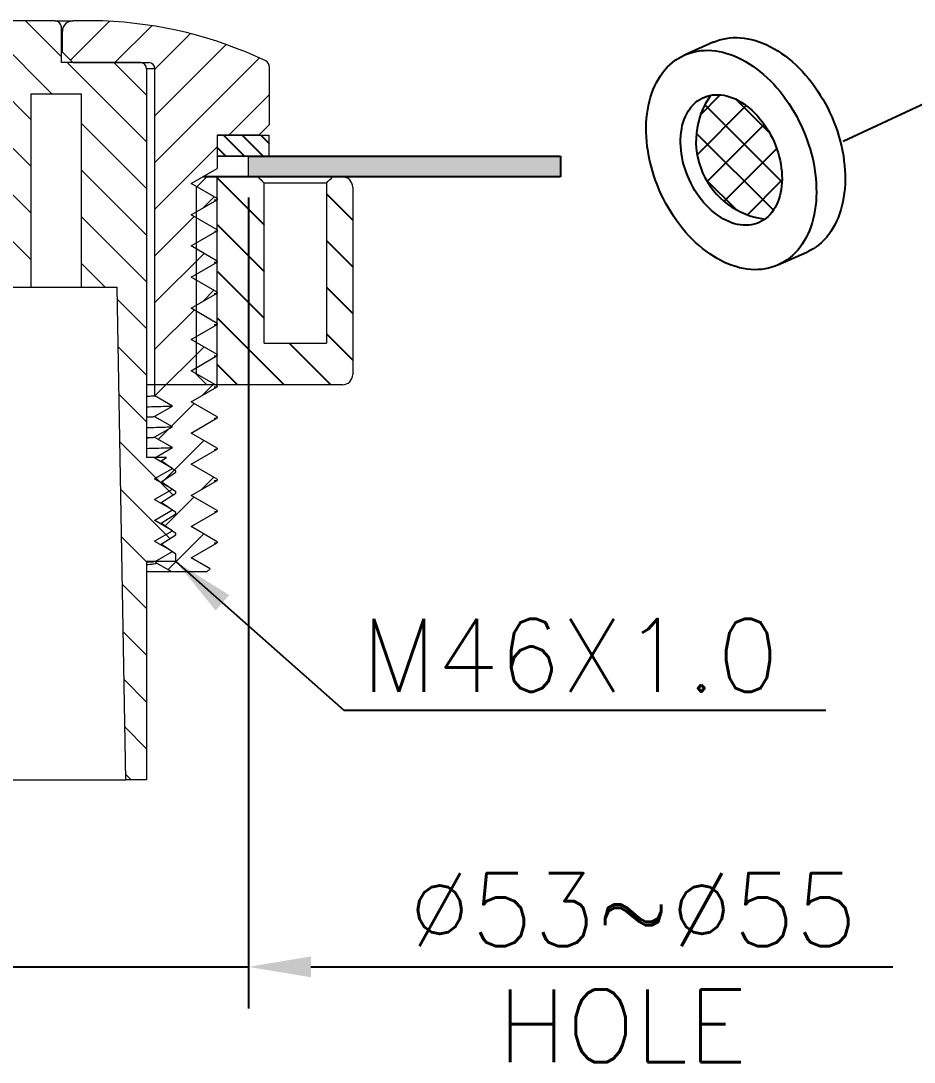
# Model space of a CAD drawing. Extents: x 7948 to 8542, y -4601 to -4181.
# Drawn here: x 8320.6 to 8363.5, y -4342.5 to -4292.4 of the extents above; entities that cross this region are included whole.
import ezdxf

# ---------------------------------------------------------------- set-up
doc = ezdxf.new("R2010")
doc.units = 0
doc.header["$LTSCALE"] = 7
doc.header["$MEASUREMENT"] = 0
doc.linetypes.add('CENTER', pattern=[2, 1.25, -0.25, 0.25, -0.25])
doc.linetypes.add('CENTER2', pattern=[28.575, 19.05, -3.175, 3.175, -3.175])
doc.layers.get('0').update_dxf_attribs({"color": 2, "linetype": 'CONTINUOUS'})
for name, color, linetype in [('D', 2, 'CONTINUOUS'), ('DIM', 2, 'CONTINUOUS'), ('DWG', 7, 'CONTINUOUS'), ('Layer 1', 7, 'CONTINUOUS'), ('중심선', 1, 'CENTER2')]:
    doc.layers.add(name, color=color, linetype=linetype)
doc.styles.add('GHS', font='romans', dxfattribs={"bigfont": 'ghs'})
doc.styles.add('ROMANS', font='romans')
doc.dimstyles.new('A-3', dxfattribs={"dimscale": 0, "dimtxt": 2.8, "dimasz": 2, "dimexe": 0.7, "dimexo": 0.5, "dimgap": 1, "dimtad": 1, "dimdec": 4, "dimdsep": 46, "dimtxsty": 'ROMANS', "dimcen": 0, "dimclrd": 3, "dimclre": 3, "dimclrt": 2, "dimadec": 4, "dimazin": 2, "dimtfac": 1, "dimtdec": 4, "dimtmove": 0, "dimatfit": 0, "dimfxl": 0, "dimarcsym": 0})

# ---------------------------------------------------------------- blocks, each defined once
blk = doc.blocks.new('A$C324A5E52')
h = blk.add_hatch()
h.set_pattern_fill('ANSI37', color=256, scale=20)
h.paths.add_polyline_path([(12.57, 28.35), (12.44, 28.7), (12.3, 29.05), (12.14, 29.4), (11.97, 29.74), (11.79, 30.07), (11.59, 30.39), (11.38, 30.7), (11.16, 31), (10.94, 31.28), (10.7, 31.56), (10.46, 31.82), (10.2, 32.06), (9.94, 32.29), (9.68, 32.5), (9.41, 32.7), (9.13, 32.88), (8.86, 33.04), (8.58, 33.18), (8.3, 33.3), (8.01, 33.4), (7.73, 33.48), (7.46, 33.54), (7.18, 33.58), (6.91, 33.59), (6.64, 33.59), (6.37, 33.57), (6.2, 33.54, 0.569496), (11.43, 21.63), (11.54, 21.7), (11.74, 21.88), (11.92, 22.07), (12.1, 22.27), (12.26, 22.5), (12.41, 22.74), (12.54, 23), (12.66, 23.27), (12.77, 23.55), (12.86, 23.85), (12.93, 24.16), (12.99, 24.47), (13.03, 24.8), (13.06, 25.14), (13.07, 25.48), (13.06, 25.83), (13.04, 26.19), (13, 26.54), (12.95, 26.9), (12.88, 27.27), (12.79, 27.63), (12.69, 27.99)])
h.paths.add_polyline_path([(45.27, 12.64), (45.1, 12.98), (44.91, 13.31), (44.72, 13.63), (44.51, 13.94), (44.29, 14.24), (44.07, 14.52), (43.83, 14.8), (43.58, 15.06), (43.33, 15.3), (43.07, 15.53), (42.81, 15.74), (42.54, 15.94), (42.26, 16.12), (41.99, 16.27), (41.71, 16.41), (41.42, 16.53), (41.14, 16.64), (40.86, 16.72), (40.58, 16.78), (40.31, 16.81), (40.03, 16.83), (39.76, 16.83), (39.5, 16.81), (39.33, 16.78, 0.569496), (44.56, 4.86), (44.67, 4.94), (44.86, 5.11), (45.05, 5.3), (45.23, 5.51), (45.39, 5.74), (45.54, 5.98), (45.67, 6.24), (45.79, 6.51), (45.9, 6.79), (45.98, 7.09), (46.06, 7.39), (46.12, 7.71), (46.16, 8.04), (46.19, 8.38), (46.2, 8.72), (46.19, 9.07), (46.17, 9.42), (46.13, 9.78), (46.08, 10.14), (46.01, 10.5), (45.92, 10.87), (45.82, 11.23), (45.7, 11.59), (45.57, 11.94), (45.43, 12.29)])
at = {"color": 7, "linetype": 'Continuous'}
for p, q in [((6.46, 38.64), (3.7, 37.41)), ((12.68, 17.21), (15.45, 18.44))]:
    blk.add_line(p, q, dxfattribs=at)
at = {"color": 7, "linetype": 'Continuous', "flags": 128}
for points in [[(6.46, 38.64), (6.74, 38.75), (7.05, 38.86), (7.38, 38.95), (7.7, 39.01), (8.04, 39.06), (8.38, 39.08), (8.73, 39.09), (9.08, 39.07), (9.43, 39.04), (9.79, 38.98), (10.15, 38.9), (10.51, 38.8), (10.87, 38.68), (11.24, 38.55), (11.6, 38.39), (11.96, 38.21), (12.32, 38.02), (12.67, 37.8), (13.03, 37.57), (13.37, 37.32), (13.72, 37.05), (14.06, 36.77), (14.39, 36.47), (14.71, 36.15), (15.03, 35.82), (15.34, 35.48), (15.64, 35.12), (15.94, 34.75), (16.22, 34.36), (16.49, 33.97), (16.75, 33.56), (17, 33.15), (17.24, 32.72), (17.47, 32.29), (17.68, 31.85), (17.88, 31.41), (18.07, 30.95), (18.24, 30.5), (18.4, 30.04), (18.54, 29.57), (18.67, 29.11), (18.78, 28.64), (18.88, 28.17), (18.97, 27.71), (19.03, 27.24), (19.08, 26.78), (19.12, 26.32), (19.14, 25.87), (19.14, 25.42), (19.13, 24.98), (19.1, 24.54), (19.06, 24.11), (19, 23.69), (18.92, 23.28), (18.83, 22.89), (18.72, 22.5), (18.6, 22.12), (18.46, 21.76), (18.31, 21.41), (18.14, 21.07), (17.96, 20.75), (17.77, 20.44), (17.56, 20.15), (17.34, 19.87), (17.11, 19.62), (16.86, 19.38), (16.61, 19.15), (16.34, 18.95), (16.06, 18.76), (15.77, 18.6), (15.48, 18.45), (15.45, 18.44)], [(2.65, 21.88), (2.39, 22.29), (2.14, 22.7), (1.9, 23.13), (1.68, 23.56), (1.46, 24), (1.26, 24.44), (1.08, 24.9), (0.9, 25.35), (0.75, 25.81), (0.6, 26.28), (0.47, 26.74), (0.36, 27.21), (0.26, 27.68), (0.18, 28.14), (0.11, 28.61), (0.06, 29.07), (0.02, 29.53), (0, 29.98), (0, 30.43), (0.01, 30.87), (0.04, 31.31), (0.09, 31.74), (0.15, 32.15), (0.22, 32.56), (0.31, 32.96), (0.42, 33.35), (0.54, 33.73), (0.68, 34.09), (0.83, 34.44), (1, 34.78), (1.18, 35.1), (1.37, 35.41), (1.58, 35.7), (1.8, 35.98), (2.03, 36.23), (2.28, 36.47), (2.54, 36.7), (2.8, 36.9), (3.08, 37.08), (3.37, 37.25), (3.67, 37.4), (3.97, 37.52), (4.29, 37.63), (4.61, 37.72), (4.94, 37.78), (5.28, 37.83), (5.62, 37.85), (5.96, 37.86), (6.31, 37.84), (6.67, 37.81), (7.03, 37.75), (7.39, 37.67), (7.75, 37.57), (8.11, 37.45), (8.47, 37.32), (8.83, 37.16), (9.19, 36.98), (9.55, 36.79), (9.91, 36.57), (10.26, 36.34), (10.61, 36.09), (10.95, 35.82), (11.29, 35.54), (11.62, 35.24), (11.95, 34.92), (12.27, 34.59), (12.58, 34.25), (12.88, 33.89), (13.17, 33.52), (13.45, 33.13), (13.73, 32.74), (13.99, 32.33), (14.24, 31.92), (14.48, 31.49), (14.7, 31.06), (14.92, 30.62), (15.12, 30.18), (15.3, 29.72), (15.47, 29.27), (15.63, 28.81), (15.78, 28.34), (15.91, 27.88), (16.02, 27.41), (16.12, 26.94), (16.2, 26.48), (16.27, 26.01), (16.32, 25.55), (16.35, 25.09), (16.37, 24.64), (16.38, 24.19), (16.37, 23.75), (16.34, 23.31), (16.29, 22.88), (16.23, 22.47), (16.16, 22.06), (16.06, 21.66), (15.96, 21.27), (15.83, 20.89), (15.7, 20.53), (15.55, 20.18), (15.38, 19.84), (15.2, 19.52), (15, 19.21), (14.8, 18.92), (14.58, 18.64), (14.34, 18.39), (14.1, 18.15), (13.84, 17.92), (13.57, 17.72), (13.3, 17.54), (13.01, 17.37), (12.71, 17.22), (12.4, 17.1), (12.09, 16.99), (11.77, 16.9), (11.44, 16.84), (11.1, 16.79), (10.76, 16.77), (10.41, 16.76), (10.06, 16.78), (9.71, 16.81), (9.35, 16.87), (8.99, 16.95), (8.63, 17.05), (8.27, 17.17), (7.91, 17.3), (7.54, 17.46), (7.18, 17.64), (6.83, 17.83), (6.47, 18.05), (6.12, 18.28), (5.77, 18.53), (5.42, 18.8), (5.09, 19.08), (4.75, 19.38), (4.43, 19.7), (4.11, 20.03), (3.8, 20.37), (3.5, 20.73), (3.21, 21.1), (2.92, 21.49), (2.65, 21.88)], [(4.89, 24.08), (4.69, 24.39), (4.5, 24.72), (4.32, 25.05), (4.16, 25.39), (4, 25.74), (3.87, 26.09), (3.74, 26.45), (3.64, 26.81), (3.54, 27.17), (3.46, 27.54), (3.4, 27.9), (3.36, 28.26), (3.33, 28.61), (3.31, 28.97), (3.31, 29.31), (3.33, 29.65), (3.37, 29.98), (3.42, 30.31), (3.48, 30.62), (3.56, 30.92), (3.66, 31.21), (3.77, 31.49), (3.9, 31.75), (4.04, 32), (4.2, 32.24), (4.37, 32.45), (4.55, 32.65), (4.74, 32.83), (4.94, 33), (5.16, 33.14), (5.39, 33.27), (5.62, 33.37), (5.86, 33.46), (6.11, 33.52), (6.37, 33.57), (6.64, 33.59), (6.91, 33.59), (7.18, 33.58), (7.46, 33.54), (7.73, 33.48), (8.01, 33.4), (8.3, 33.3), (8.58, 33.18), (8.86, 33.04), (9.13, 32.88), (9.41, 32.7), (9.68, 32.5), (9.94, 32.29), (10.2, 32.06), (10.46, 31.82), (10.7, 31.56), (10.94, 31.28), (11.16, 31), (11.38, 30.7), (11.59, 30.39), (11.79, 30.07), (11.97, 29.74), (12.14, 29.4), (12.3, 29.05), (12.44, 28.7), (12.57, 28.35), (12.69, 27.99), (12.79, 27.63), (12.88, 27.27), (12.95, 26.9), (13, 26.54), (13.04, 26.19), (13.06, 25.83), (13.07, 25.48), (13.06, 25.14), (13.03, 24.8), (12.99, 24.47), (12.93, 24.16), (12.86, 23.85), (12.77, 23.55), (12.66, 23.27), (12.54, 23), (12.41, 22.74), (12.26, 22.5), (12.1, 22.27), (11.92, 22.07), (11.74, 21.88), (11.54, 21.7), (11.33, 21.55), (11.11, 21.41), (10.88, 21.3), (10.64, 21.2), (10.39, 21.13), (10.14, 21.07), (9.87, 21.04), (9.61, 21.03), (9.34, 21.03), (9.06, 21.06), (8.78, 21.11), (8.5, 21.18), (8.22, 21.27), (7.94, 21.38), (7.66, 21.51), (7.38, 21.66), (7.11, 21.83), (6.83, 22.02), (6.57, 22.22), (6.3, 22.44), (6.05, 22.68), (5.8, 22.93), (5.56, 23.2), (5.33, 23.48), (5.1, 23.77), (4.89, 24.08)]]:
    blk.add_lwpolyline(points, dxfattribs=at)
blk.add_arc((12.35, 29.13), 7.56, 144.4494, 263.0245)
at = {"layer": '중심선', "color": 1, "linetype": 'CENTER'}
blk.add_line((18.96, 29.11), (43.41, 40.55), dxfattribs=at)

msp = doc.modelspace()

# ---------------------------------------------------------------- hatches: boundary and pattern name
at = {"linetype": 'Continuous', "lineweight": 0}
h = msp.add_hatch(dxfattribs=at)
h.set_pattern_fill('ANSI31', color=256, scale=0.5, angle=-90, style=0)
h.set_pattern_definition([(315, (5900.3844, -5302.4505), (1.122532, 1.122532), [])])
edge = h.paths.add_edge_path(flags=0)
edge.add_line((8322.2018, -4292.39008), (8287.8018, -4292.39008))
edge.add_arc((8287.8018, -4292.69008), 0.3, 90, 180)
edge.add_line((8287.5018, -4292.69008), (8287.5018, -4294.39008))
edge.add_line((8287.5018, -4294.39008), (8283.7018, -4294.39008))
edge.add_arc((8283.7018, -4294.69008), 0.3, 90, 180)
edge.add_line((8283.4018, -4294.69008), (8283.4018, -4313.39008))
edge.add_line((8283.4018, -4313.39008), (8282.21588, -4313.39008))
edge.add_line((8282.21588, -4313.39008), (8282.0018, -4313.53878))
edge.add_line((8282.0018, -4313.53878), (8282.0018, -4313.59992))
edge.add_line((8282.0018, -4313.59992), (8282.70027, -4314.05362))
edge.add_line((8282.70027, -4314.05362), (8282.0018, -4314.53878))
edge.add_line((8282.0018, -4314.53878), (8282.0018, -4314.59992))
edge.add_line((8282.0018, -4314.59992), (8282.70027, -4315.05362))
edge.add_line((8282.70027, -4315.05362), (8282.0018, -4315.53878))
edge.add_line((8282.0018, -4315.53878), (8282.0018, -4315.59992))
edge.add_line((8282.0018, -4315.59992), (8282.70027, -4316.05362))
edge.add_line((8282.70027, -4316.05362), (8282.0018, -4316.53878))
edge.add_line((8282.0018, -4316.53878), (8282.0018, -4316.59992))
edge.add_line((8282.0018, -4316.59992), (8282.70027, -4317.05362))
edge.add_line((8282.70027, -4317.05362), (8282.0018, -4317.53878))
edge.add_line((8282.0018, -4317.53878), (8282.0018, -4317.59992))
edge.add_line((8282.0018, -4317.59992), (8282.70027, -4318.05362))
edge.add_line((8282.70027, -4318.05362), (8282.21588, -4318.39008))
edge.add_line((8282.21588, -4318.39008), (8283.4018, -4318.39008))
edge.add_line((8283.4018, -4318.39008), (8283.4018, -4328.89008))
edge.add_line((8283.4018, -4328.89008), (8284.4018, -4328.89008))
edge.add_line((8284.4018, -4328.89008), (8284.81549, -4305.19008))
edge.add_line((8284.81549, -4305.19008), (8286.5518, -4305.19008))
edge.add_line((8286.5518, -4305.19008), (8286.5518, -4295.89008))
edge.add_line((8286.5518, -4295.89008), (8288.9518, -4295.89008))
edge.add_line((8288.9518, -4295.89008), (8288.9518, -4305.19008))
edge.add_line((8288.9518, -4305.19008), (8289.9518, -4305.19008))
edge.add_line((8289.9518, -4305.19008), (8289.9518, -4301.19008))
edge.add_line((8289.9518, -4301.19008), (8290.2518, -4301.19008))
edge.add_line((8290.2518, -4301.19008), (8290.2518, -4296.89008))
edge.add_line((8290.2518, -4296.89008), (8290.35164, -4296.89008))
edge.add_line((8290.35164, -4296.89008), (8290.5018, -4301.19008))
edge.add_line((8290.5018, -4301.19008), (8291.5018, -4301.19008))
edge.add_line((8291.5018, -4301.19008), (8291.74625, -4294.19008))
edge.add_line((8291.74625, -4294.19008), (8318.25736, -4294.19008))
edge.add_line((8318.25736, -4294.19008), (8318.5018, -4301.19008))
edge.add_line((8318.5018, -4301.19008), (8319.5018, -4301.19008))
edge.add_line((8319.5018, -4301.19008), (8319.65196, -4296.89008))
edge.add_line((8319.65196, -4296.89008), (8319.7518, -4296.89008))
edge.add_line((8319.7518, -4296.89008), (8319.7518, -4301.19008))
edge.add_line((8319.7518, -4301.19008), (8320.0518, -4301.19008))
edge.add_line((8320.0518, -4301.19008), (8320.0518, -4305.19008))
edge.add_line((8320.0518, -4305.19008), (8321.0518, -4305.19008))
edge.add_line((8321.0518, -4305.19008), (8321.0518, -4295.89008))
edge.add_line((8321.0518, -4295.89008), (8323.4518, -4295.89008))
edge.add_line((8323.4518, -4295.89008), (8323.4518, -4305.19008))
edge.add_line((8323.4518, -4305.19008), (8325.18812, -4305.19008))
edge.add_line((8325.18812, -4305.19008), (8325.6018, -4328.89008))
edge.add_line((8325.6018, -4328.89008), (8326.6018, -4328.89008))
edge.add_line((8326.6018, -4328.89008), (8326.6018, -4318.39008))
edge.add_line((8326.6018, -4318.39008), (8328.0018, -4318.39008))
edge.add_line((8328.0018, -4318.39008), (8328.0018, -4318.03878))
edge.add_line((8328.0018, -4318.03878), (8327.30334, -4317.55362))
edge.add_line((8327.30334, -4317.55362), (8328.0018, -4317.09992))
edge.add_line((8328.0018, -4317.09992), (8328.0018, -4317.03878))
edge.add_line((8328.0018, -4317.03878), (8327.30334, -4316.55362))
edge.add_line((8327.30334, -4316.55362), (8328.0018, -4316.09992))
edge.add_line((8328.0018, -4316.09992), (8328.0018, -4316.03878))
edge.add_line((8328.0018, -4316.03878), (8327.30334, -4315.55362))
edge.add_line((8327.30334, -4315.55362), (8328.0018, -4315.09992))
edge.add_line((8328.0018, -4315.09992), (8328.0018, -4315.03878))
edge.add_line((8328.0018, -4315.03878), (8327.30334, -4314.55362))
edge.add_line((8327.30334, -4314.55362), (8328.0018, -4314.09992))
edge.add_line((8328.0018, -4314.09992), (8328.0018, -4314.03878))
edge.add_line((8328.0018, -4314.03878), (8327.30334, -4313.55362))
edge.add_line((8327.30334, -4313.55362), (8327.5551, -4313.39008))
edge.add_line((8327.5551, -4313.39008), (8326.6018, -4313.39008))
edge.add_line((8326.6018, -4313.39008), (8326.6018, -4294.69008))
edge.add_arc((8326.3018, -4294.69008), 0.3, 0, 90)
edge.add_line((8326.3018, -4294.39008), (8322.5018, -4294.39008))
edge.add_line((8322.5018, -4294.39008), (8322.5018, -4292.69008))
edge.add_arc((8322.2018, -4292.69008), 0.3, 0, 90)
h = msp.add_hatch(dxfattribs=at)
h.set_pattern_fill('ANSI31', color=256, scale=0.5, style=0)
h.set_pattern_definition([(45, (5900.3844, -5302.4505), (-1.122532, 1.122532), [])])
edge = h.paths.add_edge_path(flags=0)
edge.add_line((8329.5018, -4318.89008), (8329.6549, -4318.73699))
edge.add_line((8329.6549, -4318.73699), (8328.7465, -4318.21252))
edge.add_line((8328.7465, -4318.21252), (8330.0018, -4317.48777))
edge.add_line((8330.0018, -4317.48777), (8330.0018, -4317.43728))
edge.add_line((8330.0018, -4317.43728), (8328.7465, -4316.71252))
edge.add_line((8328.7465, -4316.71252), (8330.0018, -4315.98777))
edge.add_line((8330.0018, -4315.98777), (8330.0018, -4315.93728))
edge.add_line((8330.0018, -4315.93728), (8328.7465, -4315.21252))
edge.add_line((8328.7465, -4315.21252), (8330.0018, -4314.48777))
edge.add_line((8330.0018, -4314.48777), (8330.0018, -4314.43728))
edge.add_line((8330.0018, -4314.43728), (8328.7465, -4313.71252))
edge.add_line((8328.7465, -4313.71252), (8330.0018, -4312.98777))
edge.add_line((8330.0018, -4312.98777), (8330.0018, -4312.93728))
edge.add_line((8330.0018, -4312.93728), (8328.7465, -4312.21252))
edge.add_line((8328.7465, -4312.21252), (8330.0018, -4311.48777))
edge.add_line((8330.0018, -4311.48777), (8330.0018, -4311.43728))
edge.add_line((8330.0018, -4311.43728), (8328.7465, -4310.71252))
edge.add_line((8328.7465, -4310.71252), (8330.0018, -4309.98777))
edge.add_line((8330.0018, -4309.98777), (8330.0018, -4309.93728))
edge.add_line((8330.0018, -4309.93728), (8328.7465, -4309.21252))
edge.add_line((8328.7465, -4309.21252), (8330.0018, -4308.48777))
edge.add_line((8330.0018, -4308.48777), (8330.0018, -4308.43728))
edge.add_line((8330.0018, -4308.43728), (8328.7465, -4307.71252))
edge.add_line((8328.7465, -4307.71252), (8330.0018, -4306.98777))
edge.add_line((8330.0018, -4306.98777), (8330.0018, -4306.93728))
edge.add_line((8330.0018, -4306.93728), (8328.7465, -4306.21252))
edge.add_line((8328.7465, -4306.21252), (8330.0018, -4305.48777))
edge.add_line((8330.0018, -4305.48777), (8330.0018, -4305.43728))
edge.add_line((8330.0018, -4305.43728), (8328.7465, -4304.71252))
edge.add_line((8328.7465, -4304.71252), (8330.0018, -4303.98777))
edge.add_line((8330.0018, -4303.98777), (8330.0018, -4303.93728))
edge.add_line((8330.0018, -4303.93728), (8328.7465, -4303.21252))
edge.add_line((8328.7465, -4303.21252), (8330.0018, -4302.48777))
edge.add_line((8330.0018, -4302.48777), (8330.0018, -4302.43728))
edge.add_line((8330.0018, -4302.43728), (8328.7465, -4301.71252))
edge.add_line((8328.7465, -4301.71252), (8330.0018, -4300.98777))
edge.add_line((8330.0018, -4300.98777), (8330.0018, -4300.93728))
edge.add_line((8330.0018, -4300.93728), (8328.7465, -4300.21252))
edge.add_line((8328.7465, -4300.21252), (8330.0018, -4299.48777))
edge.add_line((8330.0018, -4299.48777), (8330.0018, -4297.89008))
edge.add_line((8330.0018, -4297.89008), (8332.0018, -4297.89008))
edge.add_line((8332.0018, -4297.89008), (8332.5018, -4297.39008))
edge.add_line((8332.5018, -4297.39008), (8332.5018, -4294.57878))
edge.add_arc((8332.2018, -4294.57878), 0.3, 0, 64.611289)
edge.add_arc((8323.75529, -4312.37615), 20, 64.611289, 87.860893)
edge.add_line((8324.5018, -4292.39008), (8323.0518, -4292.39008))
edge.add_arc((8323.0518, -4292.89008), 0.5, 90, 180)
edge.add_line((8322.5518, -4292.89008), (8322.5518, -4293.89008))
edge.add_line((8322.5518, -4293.89008), (8323.0518, -4294.39008))
edge.add_line((8323.0518, -4294.39008), (8326.7018, -4294.39008))
edge.add_arc((8326.7018, -4294.69008), 0.3, 0, 90, ccw=False)
edge.add_line((8327.0018, -4294.69008), (8327.0018, -4310.42446))
edge.add_line((8327.0018, -4310.42446), (8327.84467, -4310.9111))
edge.add_line((8327.84467, -4310.9111), (8327.0018, -4311.39773))
edge.add_line((8327.0018, -4311.39773), (8327.0018, -4311.42446))
edge.add_line((8327.0018, -4311.42446), (8327.84467, -4311.9111))
edge.add_line((8327.84467, -4311.9111), (8327.0018, -4312.39773))
edge.add_line((8327.0018, -4312.39773), (8327.0018, -4312.42446))
edge.add_line((8327.0018, -4312.42446), (8327.84467, -4312.9111))
edge.add_line((8327.84467, -4312.9111), (8327.0018, -4313.39773))
edge.add_line((8327.0018, -4313.39773), (8327.0018, -4313.42446))
edge.add_line((8327.0018, -4313.42446), (8327.84467, -4313.9111))
edge.add_line((8327.84467, -4313.9111), (8327.0018, -4314.39773))
edge.add_line((8327.0018, -4314.39773), (8327.0018, -4314.42446))
edge.add_line((8327.0018, -4314.42446), (8327.84467, -4314.9111))
edge.add_line((8327.84467, -4314.9111), (8327.0018, -4315.39773))
edge.add_line((8327.0018, -4315.39773), (8327.0018, -4315.42446))
edge.add_line((8327.0018, -4315.42446), (8327.84467, -4315.9111))
edge.add_line((8327.84467, -4315.9111), (8327.0018, -4316.39773))
edge.add_line((8327.0018, -4316.39773), (8327.0018, -4316.42446))
edge.add_line((8327.0018, -4316.42446), (8327.84467, -4316.9111))
edge.add_line((8327.84467, -4316.9111), (8327.0018, -4317.39773))
edge.add_line((8327.0018, -4317.39773), (8327.0018, -4317.42446))
edge.add_line((8327.0018, -4317.42446), (8327.84467, -4317.9111))
edge.add_line((8327.84467, -4317.9111), (8327.00665, -4318.39493))
edge.add_line((8327.00665, -4318.39493), (8327.08314, -4318.47143))
edge.add_line((8327.08314, -4318.47143), (8327.80828, -4318.89008))
edge.add_line((8327.80828, -4318.89008), (8329.5018, -4318.89008))
h = msp.add_hatch()
h.set_pattern_fill('ANSI31', color=6, scale=0.2, angle=90)
h.set_pattern_definition([(135, (5900.38444, -5302.0174), (-0.4490128, -0.4490128), [])])
h.paths.add_polyline_path([(8280.0018, -4297.89008), (8277.5018, -4297.89008), (8277.5018, -4298.89008), (8280.0018, -4298.89008)])
h.paths.add_polyline_path([(8332.5018, -4297.89008), (8330.0018, -4297.89008), (8330.0018, -4298.89008), (8332.5018, -4298.89008)])
h = msp.add_hatch()
h.set_pattern_fill('ANSI31', color=256, scale=0.5, angle=450)
h.set_pattern_definition([(135, (8535.5572, -5527.0043), (-1.122532, -1.122532), [])])
edge = h.paths.add_edge_path()
edge.add_spline(control_points=[(8278.05182, -4299.89051), (8277.95165, -4299.99053), (8277.85146, -4300.09053), (8277.75125, -4300.19051)], knot_values=[0, 0, 0, 0, 1, 1, 1, 1], degree=3, periodic=0)
edge.add_line((8277.75125, -4300.19051), (8277.75125, -4307.89051))
edge.add_line((8277.75125, -4307.89051), (8276.25467, -4307.89051))
edge.add_line((8276.25467, -4307.89051), (8276.25467, -4309.89051))
edge.add_line((8276.25467, -4309.89051), (8279.50487, -4309.89051))
edge.add_line((8279.50487, -4309.89051), (8280.00488, -4309.89051))
edge.add_line((8280.00488, -4309.89051), (8280.00488, -4299.89051))
edge.add_line((8280.00488, -4299.89051), (8279.50487, -4299.89051))
edge.add_line((8279.50487, -4299.89051), (8278.05182, -4299.89051))
edge = h.paths.add_edge_path()
edge.add_arc((8273.98851, -4300.39051), 0.5, 450, 540)
edge.add_line((8273.48851, -4300.39051), (8273.48851, -4309.39051))
edge.add_arc((8273.98851, -4309.39051), 0.5, 540, 630)
edge.add_line((8273.98851, -4309.89051), (8276.25467, -4309.89051))
edge.add_line((8276.25467, -4309.89051), (8276.25467, -4307.89051))
edge.add_line((8276.25467, -4307.89051), (8274.75809, -4307.89051))
edge.add_line((8274.75809, -4307.89051), (8274.75809, -4300.19051))
edge.add_spline(control_points=[(8274.75809, -4300.19051), (8274.65788, -4300.09053), (8274.5577, -4299.99053), (8274.45752, -4299.89051)], knot_values=[0, 0, 0, 0, 1, 1, 1, 1], degree=3, periodic=0)
edge.add_line((8274.45752, -4299.89051), (8273.98851, -4299.89051))
edge = h.paths.add_edge_path()
edge.add_line((8330.50447, -4299.89051), (8330.00447, -4299.89051))
edge.add_line((8330.00447, -4299.89051), (8330.00447, -4309.89051))
edge.add_line((8330.00447, -4309.89051), (8330.50447, -4309.89051))
edge.add_line((8330.50447, -4309.89051), (8333.75467, -4309.89051))
edge.add_line((8333.75467, -4309.89051), (8333.75467, -4307.89051))
edge.add_line((8333.75467, -4307.89051), (8332.25809, -4307.89051))
edge.add_line((8332.25809, -4307.89051), (8332.25809, -4300.19051))
edge.add_spline(control_points=[(8332.25809, -4300.19051), (8332.15788, -4300.09053), (8332.0577, -4299.99053), (8331.95752, -4299.89051)], knot_values=[0, 0, 0, 0, 1, 1, 1, 1], degree=3, periodic=0)
edge.add_line((8331.95752, -4299.89051), (8330.50447, -4299.89051))
edge = h.paths.add_edge_path()
edge.add_line((8335.25125, -4300.19051), (8335.25125, -4307.89051))
edge.add_line((8335.25125, -4307.89051), (8333.75467, -4307.89051))
edge.add_line((8333.75467, -4307.89051), (8333.75467, -4309.89051))
edge.add_line((8333.75467, -4309.89051), (8336.02084, -4309.89051))
edge.add_arc((8336.02084, -4309.39051), 0.5, 630, 720)
edge.add_line((8336.52084, -4309.39051), (8336.52084, -4300.39051))
edge.add_arc((8336.02084, -4300.39051), 0.5, 720, 810)
edge.add_line((8336.02084, -4299.89051), (8335.55182, -4299.89051))
edge.add_spline(control_points=[(8335.55182, -4299.89051), (8335.45165, -4299.99053), (8335.35146, -4300.09053), (8335.25125, -4300.19051)], knot_values=[0, 0, 0, 0, 1, 1, 1, 1], degree=3, periodic=0)
at = {"layer": 'DWG', "ltscale": 0.6}
h = msp.add_hatch(dxfattribs=at)
h.set_pattern_fill('SWAMP', color=2, scale=0.3)
h.set_pattern_definition([(0, (239.5236, 165.78923), (0.15, 0.259807621), [0.0375, -0.2625]), (90, (239.54236, 165.78923), (-0.15, 0.259807621), [0.01875, -0.500865242]), (90, (239.54705, 165.78923), (-0.15, 0.259807621), [0.015, -0.504615242]), (90, (239.53767, 165.78923), (-0.15, 0.259807621), [0.015, -0.504615242]), (60, (239.55173, 165.78923), (-0.15, 0.259807621), [0.012, -0.288]), (120, (239.53298, 165.78923), (-0.3, 1e-10), [0.012, -0.288])])
h.paths.add_polyline_path([(8331.50244, -4298.89004), (8331.50244, -4299.89004), (8346.50245, -4299.88999), (8346.50244, -4298.88999)])
h.paths.add_polyline_path([(8278.5018, -4299.89008), (8278.5018, -4298.89008), (8263.5018, -4298.89008), (8263.5018, -4299.89008)])

# ---------------------------------------------------------------- linework, layer by layer
at = {"color": 7, "linetype": 'Continuous', "lineweight": 15}
for p, q in [((8322.2018, -4292.39008), (8287.8018, -4292.39008)), ((8322.2018, -4292.39008), (8323.0518, -4292.39008)), ((8324.5018, -4292.39008), (8323.0518, -4292.39008)), ((8322.5018, -4294.39008), (8322.5018, -4292.69008)), ((8322.5518, -4293.89008), (8322.5518, -4292.89008)), ((8322.5018, -4293.89008), (8322.5518, -4293.89008)), ((8322.5518, -4293.89008), (8323.0518, -4294.39008)), ((8326.3018, -4294.39008), (8322.5018, -4294.39008)), ((8323.0518, -4294.39008), (8326.7018, -4294.39008)), ((8332.5018, -4294.57878), (8332.5018, -4297.39008)), ((8326.6018, -4294.69008), (8326.6018, -4313.39008)), ((8327.0018, -4310.42446), (8327.0018, -4294.69008)), ((8321.0518, -4295.89008), (8323.4518, -4295.89008)), ((8321.0518, -4305.19008), (8321.0518, -4295.89008)), ((8323.4518, -4295.89008), (8323.4518, -4305.19008)), ((8332.0018, -4297.89008), (8332.5018, -4297.39008)), ((8330.0018, -4297.89008), (8330.0018, -4299.48777)), ((8332.0018, -4297.89008), (8330.0018, -4297.89008)), ((8330.0018, -4297.89008), (8332.5018, -4297.89008)), ((8332.5018, -4298.89008), (8332.5018, -4297.89008)), ((8337.24883, -4298.89008), (8330.0018, -4298.89008)), ((8330.0018, -4298.89008), (8332.5018, -4298.89008)), ((8331.50244, -4299.89004), (8331.50244, -4298.89004)), ((8328.7465, -4300.21252), (8330.0018, -4299.48777)), ((8329.00157, -4300.39002), (8329.50157, -4299.89002)), ((8329.30495, -4299.89002), (8335.54893, -4299.89002)), ((8336.01794, -4299.89002), (8335.54893, -4299.89002)), ((8330.0018, -4300.93728), (8328.7465, -4300.21252)), ((8329.00157, -4309.39002), (8329.00157, -4300.39002)), ((8335.24836, -4300.19002), (8332.2552, -4300.19002)), ((8332.2552, -4307.89002), (8332.2552, -4300.19002)), ((8335.24836, -4300.19002), (8335.24836, -4307.89002)), ((8336.51794, -4300.39002), (8336.51794, -4309.39002)), ((8328.7465, -4301.71252), (8330.0018, -4300.98777)), ((8330.0018, -4300.93728), (8330.0018, -4300.98777)), ((8330.0018, -4302.43728), (8328.7465, -4301.71252)), ((8328.7465, -4303.21252), (8330.0018, -4302.48777)), ((8330.0018, -4302.43728), (8330.0018, -4302.48777)), ((8330.0018, -4303.93728), (8328.7465, -4303.21252)), ((8328.7465, -4304.71252), (8330.0018, -4303.98777)), ((8330.0018, -4303.93728), (8330.0018, -4303.98777)), ((8330.0018, -4305.43728), (8328.7465, -4304.71252)), ((8320.0518, -4305.19008), (8321.0518, -4305.19008)), ((8321.0518, -4305.19008), (8323.4518, -4305.19008)), ((8323.4518, -4305.19008), (8325.18812, -4305.19008)), ((8325.6018, -4328.89008), (8325.18812, -4305.19008)), ((8328.7465, -4306.21252), (8330.0018, -4305.48777)), ((8330.0018, -4305.43728), (8330.0018, -4305.48777)), ((8330.0018, -4306.93728), (8328.7465, -4306.21252)), ((8328.7465, -4307.71252), (8330.0018, -4306.98777)), ((8330.0018, -4306.93728), (8330.0018, -4306.98777)), ((8330.0018, -4308.43728), (8328.7465, -4307.71252)), ((8332.2552, -4307.89002), (8335.24836, -4307.89002)), ((8328.7465, -4309.21252), (8330.0018, -4308.48777)), ((8330.0018, -4308.43728), (8330.0018, -4308.48777)), ((8330.0018, -4309.93728), (8328.7465, -4309.21252)), ((8329.00157, -4309.39002), (8329.50157, -4309.89002)), ((8330.50158, -4309.89002), (8326.60178, -4309.89002)), ((8328.7465, -4310.71252), (8330.0018, -4309.98777)), ((8330.0018, -4309.93728), (8330.0018, -4309.98777)), ((8336.01794, -4309.89002), (8330.50158, -4309.89002)), ((8327.84467, -4310.9111), (8327.0018, -4310.42446)), ((8327.0018, -4311.39773), (8327.84467, -4310.9111)), ((8330.0018, -4311.43728), (8328.7465, -4310.71252)), ((8327.0018, -4311.42446), (8327.0018, -4311.39773)), ((8327.84467, -4311.9111), (8327.0018, -4311.42446)), ((8328.7465, -4312.21252), (8330.0018, -4311.48777)), ((8330.0018, -4311.43728), (8330.0018, -4311.48777)), ((8327.0018, -4312.39773), (8327.84467, -4311.9111)), ((8327.0018, -4312.42446), (8327.0018, -4312.39773)), ((8327.84467, -4312.9111), (8327.0018, -4312.42446)), ((8330.0018, -4312.93728), (8328.7465, -4312.21252)), ((8327.0018, -4313.39773), (8327.84467, -4312.9111)), ((8328.7465, -4313.71252), (8330.0018, -4312.98777)), ((8330.0018, -4312.93728), (8330.0018, -4312.98777)), ((8327.5551, -4313.39008), (8326.6018, -4313.39008)), ((8327.0018, -4313.42446), (8327.0018, -4313.39773)), ((8327.84467, -4313.9111), (8327.0018, -4313.42446)), ((8327.30334, -4313.55362), (8327.5551, -4313.39008)), ((8328.0018, -4314.03878), (8327.30334, -4313.55362)), ((8327.0018, -4314.39773), (8327.84467, -4313.9111)), ((8327.30334, -4314.55362), (8328.0018, -4314.09992)), ((8328.0018, -4314.09992), (8328.0018, -4314.03878)), ((8330.0018, -4314.43728), (8328.7465, -4313.71252)), ((8327.0018, -4314.42446), (8327.0018, -4314.39773)), ((8327.84467, -4314.9111), (8327.0018, -4314.42446)), ((8328.0018, -4315.03878), (8327.30334, -4314.55362)), ((8328.7465, -4315.21252), (8330.0018, -4314.48777)), ((8330.0018, -4314.43728), (8330.0018, -4314.48777)), ((8327.0018, -4315.39773), (8327.84467, -4314.9111)), ((8327.30334, -4315.55362), (8328.0018, -4315.09992)), ((8328.0018, -4315.09992), (8328.0018, -4315.03878)), ((8327.0018, -4315.42446), (8327.0018, -4315.39773)), ((8327.84467, -4315.9111), (8327.0018, -4315.42446)), ((8328.0018, -4316.03878), (8327.30334, -4315.55362)), ((8330.0018, -4315.93728), (8328.7465, -4315.21252)), ((8327.0018, -4316.39773), (8327.84467, -4315.9111)), ((8327.30334, -4316.55362), (8328.0018, -4316.09992)), ((8328.0018, -4316.09992), (8328.0018, -4316.03878)), ((8328.7465, -4316.71252), (8330.0018, -4315.98777)), ((8330.0018, -4315.93728), (8330.0018, -4315.98777)), ((8327.0018, -4316.42446), (8327.0018, -4316.39773)), ((8327.84467, -4316.9111), (8327.0018, -4316.42446)), ((8328.0018, -4317.03878), (8327.30334, -4316.55362)), ((8327.0018, -4317.39773), (8327.84467, -4316.9111)), ((8327.30334, -4317.55362), (8328.0018, -4317.09992)), ((8328.0018, -4317.09992), (8328.0018, -4317.03878)), ((8330.0018, -4317.43728), (8328.7465, -4316.71252)), ((8327.0018, -4317.42446), (8327.0018, -4317.39773)), ((8327.84467, -4317.9111), (8327.0018, -4317.42446)), ((8328.0018, -4318.03878), (8327.30334, -4317.55362)), ((8328.7465, -4318.21252), (8330.0018, -4317.48777)), ((8330.0018, -4317.43728), (8330.0018, -4317.48777)), ((8327.00665, -4318.39493), (8327.84467, -4317.9111)), ((8328.0018, -4318.39008), (8328.0018, -4318.03878)), ((8326.6018, -4318.39008), (8326.6018, -4328.89008)), ((8328.0018, -4318.39008), (8326.6018, -4318.39008)), ((8327.00665, -4318.39493), (8327.08314, -4318.47143)), ((8327.80828, -4318.89008), (8327.08314, -4318.47143)), ((8329.6549, -4318.73699), (8328.7465, -4318.21252)), ((8329.5018, -4318.89008), (8327.80828, -4318.89008)), ((8329.5018, -4318.89008), (8329.6549, -4318.73699)), ((8308.00196, -4328.89008), (8325.6018, -4328.89008)), ((8326.6018, -4328.89008), (8325.6018, -4328.89008))]:
    msp.add_line(p, q, dxfattribs=at)
at = {"color": 8, "linetype": 'Continuous', "lineweight": 15}
for p, q in [((8322.5518, -4292.89008), (8322.5018, -4292.89008)), ((8327.0018, -4294.69008), (8326.6018, -4294.69008))]:
    msp.add_line(p, q, dxfattribs=at)
at = {"linetype": 'Continuous', "lineweight": 15}
msp.add_line((8330.00157, -4309.89002), (8330.00157, -4299.89002), dxfattribs=at)
msp.add_line((8336.08846, -4325.53814), (8359.26975, -4325.53814))
at = {"color": 7, "linetype": 'Continuous', "lineweight": 15, "flags": 128}
for points in [[(8326.6018, -4311.42703), (8326.68156, -4311.42429), (8326.92265, -4311.41074), (8327.0018, -4311.39773), (8327.0018, -4311.39773), (8327.0018, -4311.39773)], [(8326.6018, -4312.42703), (8326.68156, -4312.42429), (8326.92265, -4312.41074), (8327.0018, -4312.39773), (8327.0018, -4312.39773), (8327.0018, -4312.39773)]]:
    msp.add_lwpolyline(points, dxfattribs=at)
at = {"color": 7, "linetype": 'Continuous', "lineweight": 15}
for centre, radius, start, end in [((8322.2018, -4292.69008), 0.3, 0, 90), ((8323.0518, -4292.89008), 0.5, 90, 180), ((8323.75529, -4312.37615), 20, 64.611289, 87.860893), ((8326.3018, -4294.69008), 0.3, 0, 90), ((8326.7018, -4294.69008), 0.3, 0, 90), ((8332.2018, -4294.57878), 0.3, 0, 64.611289), ((8336.01794, -4300.39002), 0.5, 0, 90), ((8336.01794, -4309.39002), 0.5, 270, 0)]:
    msp.add_arc(centre, radius, start, end, dxfattribs=at)
for points in [[(8331.95463, -4299.89002), (8332.0548, -4299.99004), (8332.15499, -4300.09004), (8332.2552, -4300.19002)], [(8335.24836, -4300.19002), (8335.34857, -4300.09004), (8335.44875, -4299.99004), (8335.54893, -4299.89002)]]:
    msp.add_open_spline(points, degree=3, dxfattribs=at)
for points, knots in [([(8330.0018, -4300.98777), (8330.00104, -4300.9889), (8329.99652, -4300.99561), (8329.97043, -4301.00349), (8329.87436, -4301.01043), (8329.85881, -4301.01155)], [0, 0, 0, 0, 0.14546094, 0.86170975, 1, 1, 1, 1]), ([(8330.0018, -4302.48777), (8329.9993, -4302.48982), (8329.98994, -4302.49746), (8329.95777, -4302.50536), (8329.87001, -4302.51137), (8329.86762, -4302.51153)], [0, 0, 0, 0, 0.26213603, 0.9798781, 1, 1, 1, 1]), ([(8330.0018, -4303.98777), (8329.99584, -4303.99378), (8329.98808, -4304.00158), (8329.87819, -4304.0097), (8329.85281, -4304.01157)], [0, 0, 0, 0, 0.769036964, 1, 1, 1, 1]), ([(8330.0018, -4305.48777), (8329.99603, -4305.49391), (8329.98869, -4305.50171), (8329.87699, -4305.50983), (8329.85307, -4305.51157)], [0, 0, 0, 0, 0.78586728, 1, 1, 1, 1]), ([(8330.0018, -4306.98777), (8329.99575, -4306.99371), (8329.9878, -4307.00152), (8329.87883, -4307.00963), (8329.85274, -4307.01157)], [0, 0, 0, 0, 0.76062384, 1, 1, 1, 1]), ([(8330.0018, -4308.48777), (8329.99622, -4308.49402), (8329.98925, -4308.50182), (8329.87605, -4308.50994), (8329.8534, -4308.51157)], [0, 0, 0, 0, 0.799896743, 1, 1, 1, 1]), ([(8330.0018, -4309.98777), (8329.99536, -4309.99268), (8329.98511, -4310.00049), (8329.89141, -4310.00856), (8329.85658, -4310.01156)], [0, 0, 0, 0, 0.62827405, 1, 1, 1, 1]), ([(8327.0018, -4310.42446), (8327.0018, -4310.42446), (8327.0018, -4310.42881), (8326.93637, -4310.43773), (8326.79065, -4310.44759), (8326.625, -4310.45305), (8326.6018, -4310.45382)], [0, 0, 0, 0, 0.00000407, 0.45902264, 0.92423866, 1, 1, 1, 1]), ([(8327.79264, -4310.91919), (8327.78433, -4310.9209), (8327.7544, -4310.92708), (8327.51725, -4310.93818), (8327.1402, -4310.95118), (8326.76382, -4310.95961), (8326.6018, -4310.96325)], [0, 0, 0, 0, 0.121703, 0.43845538, 0.75827931, 1, 1, 1, 1]), ([(8327.0018, -4311.42446), (8327.0018, -4311.42446), (8327.0018, -4311.42881), (8326.93637, -4311.43773), (8326.79065, -4311.44759), (8326.625, -4311.45305), (8326.6018, -4311.45382)], [0, 0, 0, 0, 0.00000407, 0.45902264, 0.92423866, 1, 1, 1, 1]), ([(8330.0018, -4311.48777), (8329.99531, -4311.49291), (8329.98544, -4311.50072), (8329.88821, -4311.5088), (8329.85492, -4311.51157)], [0, 0, 0, 0, 0.65766098, 1, 1, 1, 1]), ([(8327.79264, -4311.91919), (8327.78433, -4311.9209), (8327.7544, -4311.92708), (8327.51725, -4311.93818), (8327.1402, -4311.95118), (8326.76382, -4311.95961), (8326.6018, -4311.96325)], [0, 0, 0, 0, 0.121703, 0.43845538, 0.75827931, 1, 1, 1, 1]), ([(8327.0018, -4312.42446), (8327.0018, -4312.42446), (8327.0018, -4312.42881), (8326.93637, -4312.43773), (8326.79065, -4312.44759), (8326.625, -4312.45305), (8326.6018, -4312.45382)], [0, 0, 0, 0, 0.00000407, 0.45902264, 0.92423866, 1, 1, 1, 1]), ([(8327.79264, -4312.91919), (8327.78433, -4312.9209), (8327.7544, -4312.92708), (8327.51725, -4312.93818), (8327.1402, -4312.95118), (8326.76382, -4312.95961), (8326.6018, -4312.96325)], [0, 0, 0, 0, 0.121703, 0.43845538, 0.75827931, 1, 1, 1, 1]), ([(8330.0018, -4312.98777), (8329.99533, -4312.99314), (8329.98591, -4313.00095), (8329.88523, -4313.00904), (8329.85372, -4313.01157)], [0, 0, 0, 0, 0.687061194, 1, 1, 1, 1]), ([(8330.0018, -4314.48777), (8329.99535, -4314.49319), (8329.98605, -4314.501), (8329.88454, -4314.5091), (8329.8535, -4314.51157)], [0, 0, 0, 0, 0.69423688, 1, 1, 1, 1]), ([(8330.0018, -4315.98777), (8329.99539, -4315.9933), (8329.98633, -4316.0011), (8329.88331, -4316.0092), (8329.85316, -4316.01157)], [0, 0, 0, 0, 0.70741416, 1, 1, 1, 1]), ([(8330.0018, -4317.48777), (8329.99615, -4317.49398), (8329.98905, -4317.50178), (8329.87637, -4317.5099), (8329.85327, -4317.51157)], [0, 0, 0, 0, 0.79498597, 1, 1, 1, 1]), ([(8326.6018, -4318.4141), (8326.63459, -4318.41338), (8326.77966, -4318.41016), (8326.88037, -4318.40652), (8326.9232, -4318.40365), (8326.93022, -4318.40318)], [0, 0, 0, 0, 0.196230113, 0.868179445, 1, 1, 1, 1]), ([(8327.08314, -4318.47143), (8327.08446, -4318.47651), (8327.08836, -4318.49152), (8326.97015, -4318.51715), (8326.80147, -4318.53982), (8326.62923, -4318.55236), (8326.6018, -4318.55436)], [0, 0, 0, 0, 0.1898202, 0.5598645, 0.9299088, 1, 1, 1, 1]), ([(8326.97927, -4318.40005), (8326.98099, -4318.39994), (8327.00872, -4318.39821), (8327.00765, -4318.39652), (8327.00665, -4318.39493)], [0, 0, 0, 0, 0.06201414, 1, 1, 1, 1]), ([(8327.80828, -4318.89008), (8327.7945, -4318.89008), (8327.76694, -4318.89008), (8327.60139, -4318.89008), (8327.29194, -4318.89008), (8326.94594, -4318.89008), (8326.66575, -4318.89008), (8326.6018, -4318.89008)], [0, 0, 0, 0, 0.19625375, 0.39250749, 0.65712962, 0.92175174, 1, 1, 1, 1])]:
    msp.add_open_spline(points, degree=3, knots=knots, dxfattribs=at)
at = {"layer": 'D', "ltscale": 0.6}
for p, q in [((8331.50244, -4300.88993), (8331.50244, -4339.88805)), ((8308.69477, -4337.88805), (8331.50244, -4337.88805)), ((8334.50244, -4337.88805), (8362.50244, -4337.88805))]:
    msp.add_line(p, q, dxfattribs=at)
msp.add_solid([(8334.50244, -4337.38805), (8334.50244, -4338.38805), (8331.50244, -4337.88805)], dxfattribs=at)
at = {"layer": 'DWG', "ltscale": 0.6}
for p, q in [((8331.50244, -4298.89004), (8346.50244, -4298.88999)), ((8346.50244, -4298.88999), (8346.50244, -4299.88999)), ((8346.50245, -4299.88999), (8329.30505, -4299.89004))]:
    msp.add_line(p, q, dxfattribs=at)

# ---------------------------------------------------------------- block references
at = {"layer": 'Layer 1', "xscale": 0.5, "yscale": 0.5, "zscale": 0.5}
msp.add_blockref('A$C324A5E52', (8350.63026, -4312.73326), dxfattribs=at)

# ---------------------------------------------------------------- texts
at = {"layer": 'D', "ltscale": 0.6, "insert": (8350.00244, -4335.13805), "char_height": 3.5, "attachment_point": 5, "style": 'GHS'}
msp.add_mtext('\\A1;%%C53~%%C55', dxfattribs=at)
at = {"layer": 'DIM', "style": 'GHS'}
for s, p in [('M46X1.0', (8336.9318, -4324.6516)), ('HOLE', (8343.49062, -4342.47275))]:
    msp.add_text(s, height=3.5, dxfattribs=at).set_placement(p)

# ---------------------------------------------------------------- leaders
msp.add_leader([(8328.0018, -4318.39008), (8336.08846, -4325.53814)], dimstyle='A-3', override={"dimscale": 1, "dimasz": 3, "dimtad": 0, "dimclrd": 256, "dimarcsym": 1})

doc.saveas('drawing.dxf')
